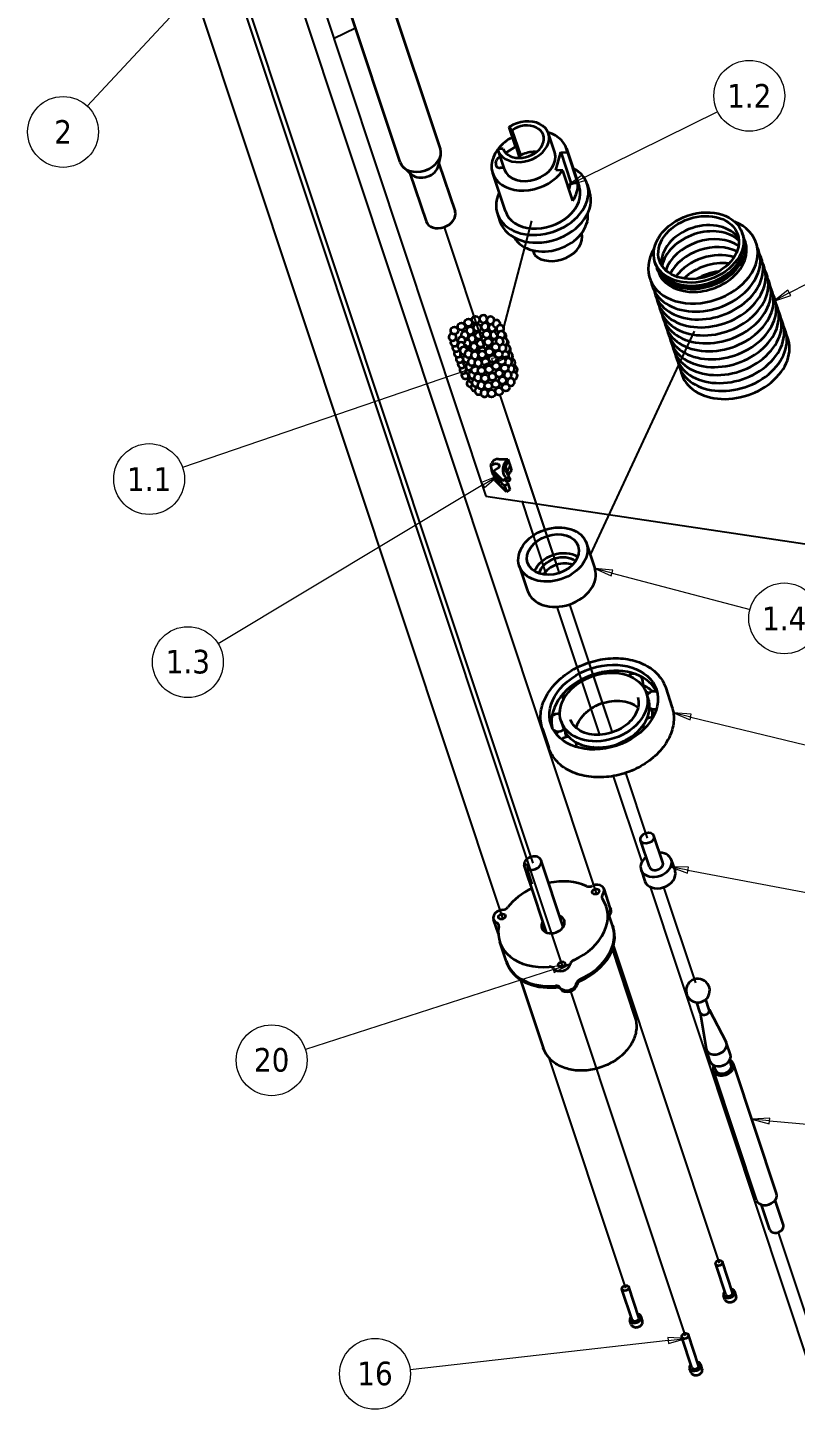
# Model space of a CAD drawing. Header units: millimetres. Extents: x 100 to 4572, y -190 to 4100.
# Drawn here: x 1470 to 2120, y 1259 to 2429 of the extents above; entities that cross this region are included whole.
import ezdxf

# ---------------------------------------------------------------- set-up
doc = ezdxf.new("R2010")
doc.units = ezdxf.units.MM
doc.header["$LTSCALE"] = 10
for name, color, linetype, lineweight in [('Symbol (ISO)', 7, 'Continuous', 18), ('Tweak Trail (ISO)', 7, 'Continuous', 25), ('Visible (ISO)', 7, 'Continuous', 35)]:
    doc.layers.add(name, color=color, linetype=linetype, lineweight=lineweight)
doc.styles.add('Note Text (ISO)', font='tahoma.ttf')

# ---------------------------------------------------------------- blocks, each defined once
blk = doc.blocks.new('Balloon6')
at = {"layer": 'Symbol (ISO)'}
for p, q in [((201.24, 131.69), (179.37, 129.19)), ((202.73, 131.86), (201.21, 131.94)), ((201.21, 131.94), (201.26, 131.44)), ((201.24, 131.69), (202.73, 131.86)), ((201.26, 131.44), (202.73, 131.86))]:
    blk.add_line(p, q, dxfattribs=at)
at = {"layer": 'Symbol (ISO)', "flags": 128}
blk.add_lwpolyline([(201.26, 131.44), (202.73, 131.86), (201.21, 131.94), (201.26, 131.44)], dxfattribs=at)
at = {"layer": 'Symbol (ISO)'}
blk.add_circle((176.4, 128.86), 3, dxfattribs=at)
blk.add_solid([(201.26, 131.44), (202.73, 131.86), (201.21, 131.94), (201.26, 131.44)], dxfattribs=at)
at = {"layer": 'Symbol (ISO)', "insert": (176.4, 128.88), "char_height": 2, "attachment_point": 5, "style": 'Note Text (ISO)'}
blk.add_mtext('16', dxfattribs=at)
blk = doc.blocks.new('Balloon7')
at = {"layer": 'Symbol (ISO)'}
for p, q in [((233.48, 151.12), (234.41, 151.12)), ((209.84, 150.53), (208.32, 150.42)), ((209.82, 150.29), (208.32, 150.42)), ((208.32, 150.42), (209.79, 150.04)), ((209.79, 150.04), (209.84, 150.53)), ((209.82, 150.29), (230.51, 148.4)), ((233.48, 145.12), (234.41, 145.12))]:
    blk.add_line(p, q, dxfattribs=at)
at = {"layer": 'Symbol (ISO)', "flags": 128}
blk.add_lwpolyline([(209.84, 150.53), (208.32, 150.42), (209.79, 150.04), (209.84, 150.53)], dxfattribs=at)
at = {"layer": 'Symbol (ISO)'}
for centre, start, end in [((233.48, 148.12), 90, 270), ((234.41, 148.12), 270, 90)]:
    blk.add_arc(centre, 3, start, end, dxfattribs=at)
blk.add_solid([(209.84, 150.53), (208.32, 150.42), (209.79, 150.04), (209.84, 150.53)], dxfattribs=at)
at = {"layer": 'Symbol (ISO)', "insert": (233.95, 148.15), "char_height": 2, "attachment_point": 5, "style": 'Note Text (ISO)'}
blk.add_mtext('14.3', dxfattribs=at)
blk = doc.blocks.new('Balloon8')
at = {"layer": 'Symbol (ISO)'}
for p, q in [((202.91, 171.52), (201.44, 171.79)), ((202.96, 171.76), (201.44, 171.79)), ((201.44, 171.79), (202.87, 171.27)), ((202.87, 171.27), (202.96, 171.76)), ((202.91, 171.52), (224.22, 167.51)), ((227.16, 169.95), (228.04, 169.95)), ((227.16, 163.95), (228.04, 163.95))]:
    blk.add_line(p, q, dxfattribs=at)
at = {"layer": 'Symbol (ISO)', "flags": 128}
blk.add_lwpolyline([(202.96, 171.76), (201.44, 171.79), (202.87, 171.27), (202.96, 171.76)], dxfattribs=at)
at = {"layer": 'Symbol (ISO)'}
for centre, start, end in [((227.16, 166.95), 90, 270), ((228.04, 166.95), 270, 90)]:
    blk.add_arc(centre, 3, start, end, dxfattribs=at)
blk.add_solid([(202.96, 171.76), (201.44, 171.79), (202.87, 171.27), (202.96, 171.76)], dxfattribs=at)
at = {"layer": 'Symbol (ISO)', "insert": (227.6, 166.95), "char_height": 2, "attachment_point": 5, "style": 'Note Text (ISO)'}
blk.add_mtext('14.1', dxfattribs=at)
blk = doc.blocks.new('Balloon10')
at = {"layer": 'Symbol (ISO)'}
for p, q in [((203.14, 184.49), (201.68, 184.84)), ((203.19, 184.73), (201.68, 184.84)), ((201.68, 184.84), (203.08, 184.25)), ((203.08, 184.25), (203.19, 184.73)), ((203.14, 184.49), (213.78, 181.92))]:
    blk.add_line(p, q, dxfattribs=at)
at = {"layer": 'Symbol (ISO)', "flags": 128}
blk.add_lwpolyline([(203.19, 184.73), (201.68, 184.84), (203.08, 184.25), (203.19, 184.73)], dxfattribs=at)
at = {"layer": 'Symbol (ISO)'}
blk.add_circle((216.68, 181.22), 3, dxfattribs=at)
blk.add_solid([(203.19, 184.73), (201.68, 184.84), (203.08, 184.25), (203.19, 184.73)], dxfattribs=at)
at = {"layer": 'Symbol (ISO)', "insert": (216.68, 181.22), "char_height": 2, "attachment_point": 5, "style": 'Note Text (ISO)'}
blk.add_mtext('21', dxfattribs=at)
blk = doc.blocks.new('Balloon11')
at = {"layer": 'Symbol (ISO)'}
for p, q in [((211.49, 220.4), (225.9, 227.92)), ((211.38, 220.63), (210.17, 219.71)), ((211.49, 220.4), (210.17, 219.71)), ((210.17, 219.71), (211.61, 220.18)), ((211.61, 220.18), (211.38, 220.63))]:
    blk.add_line(p, q, dxfattribs=at)
at = {"layer": 'Symbol (ISO)', "flags": 128}
blk.add_lwpolyline([(211.38, 220.63), (210.17, 219.71), (211.61, 220.18), (211.38, 220.63)], dxfattribs=at)
at = {"layer": 'Symbol (ISO)'}
blk.add_circle((228.55, 229.31), 3, dxfattribs=at)
blk.add_solid([(211.38, 220.63), (210.17, 219.71), (211.61, 220.18), (211.38, 220.63)], dxfattribs=at)
at = {"layer": 'Symbol (ISO)', "insert": (228.55, 229.33), "char_height": 2, "attachment_point": 5, "style": 'Note Text (ISO)'}
blk.add_mtext('15', dxfattribs=at)
blk = doc.blocks.new('Balloon12')
at = {"layer": 'Symbol (ISO)'}
for p, q in [((196.48, 196.68), (195.03, 197.06)), ((196.54, 196.92), (195.03, 197.06)), ((195.03, 197.06), (196.41, 196.44)), ((196.41, 196.44), (196.54, 196.92)), ((196.48, 196.68), (208.17, 193.6))]:
    blk.add_line(p, q, dxfattribs=at)
at = {"layer": 'Symbol (ISO)', "flags": 128}
blk.add_lwpolyline([(196.54, 196.92), (195.03, 197.06), (196.41, 196.44), (196.54, 196.92)], dxfattribs=at)
at = {"layer": 'Symbol (ISO)'}
blk.add_circle((211.06, 192.84), 3, dxfattribs=at)
blk.add_solid([(196.54, 196.92), (195.03, 197.06), (196.41, 196.44), (196.54, 196.92)], dxfattribs=at)
at = {"layer": 'Symbol (ISO)', "insert": (211.06, 192.84), "char_height": 2, "attachment_point": 5, "style": 'Note Text (ISO)'}
blk.add_mtext('1.4', dxfattribs=at)
blk = doc.blocks.new('Balloon13')
at = {"layer": 'Symbol (ISO)'}
for p, q in [((186.83, 204.92), (185.41, 204.36)), ((185.54, 204.14), (186.83, 204.92)), ((185.67, 203.93), (186.83, 204.92)), ((185.54, 204.14), (163.12, 190.68)), ((185.41, 204.36), (185.67, 203.93))]:
    blk.add_line(p, q, dxfattribs=at)
at = {"layer": 'Symbol (ISO)', "flags": 128}
blk.add_lwpolyline([(185.67, 203.93), (186.83, 204.92), (185.41, 204.36), (185.67, 203.93)], dxfattribs=at)
at = {"layer": 'Symbol (ISO)'}
blk.add_circle((160.55, 189.14), 3, dxfattribs=at)
blk.add_solid([(185.67, 203.93), (186.83, 204.92), (185.41, 204.36), (185.67, 203.93)], dxfattribs=at)
at = {"layer": 'Symbol (ISO)', "insert": (160.55, 189.16), "char_height": 2, "attachment_point": 5, "style": 'Note Text (ISO)'}
blk.add_mtext('1.3', dxfattribs=at)
blk = doc.blocks.new('Balloon14')
at = {"layer": 'Symbol (ISO)'}
for p, q in [((191.51, 163.1), (170.5, 156.34)), ((192.93, 163.56), (191.43, 163.33)), ((191.43, 163.33), (191.58, 162.86)), ((191.51, 163.1), (192.93, 163.56)), ((191.58, 162.86), (192.93, 163.56))]:
    blk.add_line(p, q, dxfattribs=at)
at = {"layer": 'Symbol (ISO)', "flags": 128}
blk.add_lwpolyline([(191.58, 162.86), (192.93, 163.56), (191.43, 163.33), (191.58, 162.86)], dxfattribs=at)
at = {"layer": 'Symbol (ISO)'}
blk.add_circle((167.65, 155.42), 3, dxfattribs=at)
blk.add_solid([(191.58, 162.86), (192.93, 163.56), (191.43, 163.33), (191.58, 162.86)], dxfattribs=at)
at = {"layer": 'Symbol (ISO)', "insert": (167.65, 155.44), "char_height": 2, "attachment_point": 5, "style": 'Note Text (ISO)'}
blk.add_mtext('20', dxfattribs=at)
blk = doc.blocks.new('Balloon15')
at = {"layer": 'Symbol (ISO)'}
for p, q in [((186.34, 214.61), (160.1, 205.61)), ((187.76, 215.09), (186.26, 214.84)), ((186.26, 214.84), (186.42, 214.37)), ((186.34, 214.61), (187.76, 215.09)), ((186.42, 214.37), (187.76, 215.09))]:
    blk.add_line(p, q, dxfattribs=at)
at = {"layer": 'Symbol (ISO)', "flags": 128}
blk.add_lwpolyline([(186.42, 214.37), (187.76, 215.09), (186.26, 214.84), (186.42, 214.37)], dxfattribs=at)
at = {"layer": 'Symbol (ISO)'}
blk.add_circle((157.27, 204.64), 3, dxfattribs=at)
blk.add_solid([(186.42, 214.37), (187.76, 215.09), (186.26, 214.84), (186.42, 214.37)], dxfattribs=at)
at = {"layer": 'Symbol (ISO)', "insert": (157.27, 204.64), "char_height": 2, "attachment_point": 5, "style": 'Note Text (ISO)'}
blk.add_mtext('1.1', dxfattribs=at)
blk = doc.blocks.new('Balloon16')
at = {"layer": 'Symbol (ISO)'}
for p, q in [((194.07, 230.16), (205.43, 235.77)), ((193.96, 230.38), (192.72, 229.49)), ((194.07, 230.16), (192.72, 229.49)), ((192.72, 229.49), (194.18, 229.93)), ((194.18, 229.93), (193.96, 230.38))]:
    blk.add_line(p, q, dxfattribs=at)
at = {"layer": 'Symbol (ISO)', "flags": 128}
blk.add_lwpolyline([(193.96, 230.38), (192.72, 229.49), (194.18, 229.93), (193.96, 230.38)], dxfattribs=at)
at = {"layer": 'Symbol (ISO)'}
blk.add_circle((208.1, 237.1), 3, dxfattribs=at)
blk.add_solid([(193.96, 230.38), (192.72, 229.49), (194.18, 229.93), (193.96, 230.38)], dxfattribs=at)
at = {"layer": 'Symbol (ISO)', "insert": (208.1, 237.1), "char_height": 2, "attachment_point": 5, "style": 'Note Text (ISO)'}
blk.add_mtext('1.2', dxfattribs=at)
blk = doc.blocks.new('Balloon42')
at = {"layer": 'Symbol (ISO)'}
for p, q in [((172.37, 258.03), (171.16, 257.11)), ((171.34, 256.94), (172.37, 258.03)), ((171.53, 256.76), (172.37, 258.03)), ((171.34, 256.94), (152.02, 236.22)), ((171.16, 257.11), (171.53, 256.76))]:
    blk.add_line(p, q, dxfattribs=at)
at = {"layer": 'Symbol (ISO)', "flags": 128}
blk.add_lwpolyline([(171.53, 256.76), (172.37, 258.03), (171.16, 257.11), (171.53, 256.76)], dxfattribs=at)
at = {"layer": 'Symbol (ISO)'}
blk.add_circle((149.98, 234.04), 3, dxfattribs=at)
blk.add_solid([(171.53, 256.76), (172.37, 258.03), (171.16, 257.11), (171.53, 256.76)], dxfattribs=at)
at = {"layer": 'Symbol (ISO)', "insert": (149.98, 234.04), "char_height": 2, "attachment_point": 5, "style": 'Note Text (ISO)'}
blk.add_mtext('2', dxfattribs=at)

msp = doc.modelspace()

# ---------------------------------------------------------------- linework, layer by layer
at = {"layer": 'Tweak Trail (ISO)'}
for p, q in [((1630.9, 2659.4), (1951.6, 1695)), ((1551.5, 2638.2), (1872.2, 1673.8)), ((1601.3, 2612.4), (1897.6, 1721.1)), ((1602.1, 2597.6), (1922.8, 1633.2)), ((1612.8, 2577.8), (1897.6, 1721.1)), ((1707.7, 2484), (1858, 2031.9)), ((1729.5, 2419.8), (1747.4, 2428.6)), ((1822.5, 2259.7), (1857.8, 2153.7)), ((1822.5, 2259.7), (1857.8, 2153.7)), ((1822.5, 2259.7), (1857.8, 2153.7)), ((1822.5, 2259.7), (1857.8, 2153.7)), ((1822.5, 2259.7), (1857.8, 2153.7)), ((1822.5, 2259.7), (1857.8, 2153.7)), ((1822.5, 2259.7), (1857.8, 2153.7)), ((1873, 2174.8), (1896.9, 2265)), ((1946.4, 1982.2), (2034.7, 2171.8)), ((1855, 2162), (1857.8, 2153.7)), ((1858.1, 2152.8), (1859.7, 2148)), ((1858.1, 2152.8), (1859.7, 2148)), ((1858.1, 2152.8), (1859.7, 2148)), ((1858.1, 2152.8), (1859.7, 2148)), ((1858.1, 2152.8), (1859.7, 2148)), ((1858.1, 2152.8), (1859.7, 2148)), ((1858.1, 2152.8), (1859.7, 2148)), ((1858.1, 2152.8), (1859.7, 2148)), ((1860.7, 2144.8), (1861.6, 2142.3)), ((1860.7, 2144.8), (1861.6, 2142.3)), ((1860.7, 2144.8), (1861.6, 2142.3)), ((1860.7, 2144.8), (1861.6, 2142.3)), ((1860.7, 2144.8), (1861.6, 2142.3)), ((1860.7, 2144.8), (1861.6, 2142.3)), ((1860.7, 2144.8), (1861.6, 2142.3)), ((1860.7, 2144.8), (1861.6, 2142.3)), ((1865.2, 2145), (1865.3, 2145.4)), ((1866.4, 2149.8), (1866.5, 2150)), ((1863.2, 2137.5), (1863.2, 2137.7)), ((1863.2, 2137.6), (1863.6, 2136.2)), ((1863.2, 2137.6), (1863.6, 2136.2)), ((1863.2, 2137.6), (1863.6, 2136.2)), ((1863.2, 2137.6), (1863.6, 2136.2)), ((1863.2, 2137.6), (1863.6, 2136.2)), ((1863.2, 2137.6), (1863.6, 2136.2)), ((1863.2, 2137.6), (1863.6, 2136.2)), ((1863.2, 2137.6), (1863.2, 2137.5)), ((1863.7, 2139.4), (1863.9, 2140.2)), ((1865.4, 2130.7), (1865.7, 2130)), ((1865.4, 2130.7), (1865.7, 2130)), ((1865.4, 2130.7), (1865.7, 2130)), ((1865.4, 2130.7), (1865.7, 2130)), ((1865.4, 2130.7), (1865.7, 2130)), ((1865.4, 2130.7), (1865.7, 2130)), ((1865.4, 2130.7), (1865.7, 2130)), ((1867.6, 2124), (1867.8, 2123.6)), ((1867.6, 2124), (1867.8, 2123.6)), ((1867.6, 2124), (1867.8, 2123.6)), ((1867.6, 2124), (1867.8, 2123.6)), ((1867.6, 2124), (1867.8, 2123.6)), ((1867.6, 2124), (1867.8, 2123.6)), ((1867.6, 2124), (1867.8, 2123.6)), ((1869.8, 2117.6), (1919.9, 1966.8)), ((1869.8, 2117.6), (1919.9, 1966.8)), ((1869.8, 2117.6), (1919.9, 1966.8)), ((1869.8, 2117.6), (1919.9, 1966.8)), ((1869.8, 2117.6), (1919.9, 1966.8)), ((1869.8, 2117.6), (1918.5, 1971.2)), ((1869.8, 2117.6), (1884.9, 2072)), ((1883.8, 2075.3), (1919.9, 1966.8)), ((1858, 2031.9), (2313.9, 1963.9)), ((1888.3, 2027.9), (1909.1, 1965.3)), ((1918.1, 1938.3), (1954.2, 1829.8)), ((1928.7, 1940.3), (1964.8, 1831.9)), ((1928.7, 1940.3), (1964.8, 1831.9)), ((1928.7, 1940.3), (1964.8, 1831.9)), ((1928.7, 1940.3), (1964.8, 1831.9)), ((1928.7, 1940.3), (1960.7, 1844.3)), ((1965.8, 1794.9), (1990.2, 1721.5)), ((1976.2, 1797.6), (1994.6, 1742.4)), ((1976.2, 1797.6), (1994.6, 1742.4)), ((1976.2, 1797.6), (1994.6, 1742.4)), ((1976.2, 1797.6), (1994.6, 1742.4)), ((1997, 1701), (2133, 1292)), ((2008.4, 1700.7), (2035.4, 1619.7)), ((2008.4, 1700.7), (2035.4, 1619.7)), ((2008.4, 1700.7), (2035.4, 1619.7)), ((1966.1, 1651.4), (2055.4, 1382.5)), ((1929.6, 1612.6), (2026.7, 1320.7)), ((1911.2, 1556.4), (1976.1, 1361.3)), ((2105.6, 1408.4), (2144.8, 1290.6)), ((2105.6, 1408.4), (2144.5, 1291.4))]:
    msp.add_line(p, q, dxfattribs=at)
at = {"layer": 'Visible (ISO)'}
for p, q in [((1819.4, 2326.1), (1735.8, 2577.5)), ((1785.3, 2314.7), (1702.7, 2562.9)), ((1882.9, 2328.4), (1877.6, 2344.5)), ((1877.6, 2344.5), (1879.9, 2342)), ((1879.9, 2342), (1887.1, 2320.7)), ((1916.3, 2323.1), (1910.9, 2339.2)), ((1817.8, 2311.8), (1819.7, 2320.7)), ((1872.6, 2326), (1867.9, 2326.1)), ((1873.6, 2308.9), (1868.2, 2325)), ((1868.8, 2318.7), (1870, 2319.5)), ((1874.8, 2322.6), (1883.3, 2328)), ((1883.3, 2328), (1882.9, 2328.4)), ((1883.3, 2328), (1886.5, 2318.4)), ((1917.3, 2307.9), (1921.3, 2323.2)), ((1921.3, 2323.2), (1927, 2323.1)), ((1921.3, 2323.2), (1929.9, 2297.4)), ((1926.2, 2326.4), (1937, 2294.1)), ((1927, 2323.1), (1935.6, 2297.3)), ((1795.1, 2304.2), (1788.3, 2310.3)), ((1793.6, 2305.6), (1807.2, 2264.7)), ((1818.2, 2313.8), (1831.9, 2272.9)), ((1863.6, 2305.6), (1874.3, 2273.3)), ((1866.4, 2313.9), (1867, 2316.4)), ((1873.2, 2309.9), (1870.1, 2310)), ((1923, 2307.8), (1917.3, 2307.9)), ((1931.5, 2282), (1923, 2307.8)), ((1928.4, 2291.6), (1929.9, 2297.4)), ((1929.9, 2297.4), (1935.6, 2297.3)), ((1943.6, 2296.3), (1945.8, 2289.8)), ((1867.7, 2271.1), (1869.8, 2264.6)), ((2076, 2252.2), (2075.1, 2254.8)), ((2077.7, 2247.1), (2076.8, 2249.6)), ((1897.8, 2240), (1899.1, 2236.3)), ((2002, 2227.6), (2001.1, 2230.2)), ((2003.7, 2222.4), (2002.8, 2225)), ((1862.2, 2057.5), (1862.8, 2059.7)), ((1868.6, 2063.4), (1876.5, 2063.3)), ((1876.5, 2063.3), (1877, 2061.7)), ((1877.2, 2061.6), (1878.5, 2057.5)), ((1862.2, 2057.5), (1864.5, 2058.9)), ((1862.4, 2057.1), (1862.2, 2057.5)), ((1863.4, 2052.2), (1865.4, 2046.1)), ((1867.8, 2055.3), (1864.4, 2053.2)), ((1872.2, 2045.2), (1864.4, 2053.2)), ((1864.4, 2053.2), (1864.5, 2052.8)), ((1878.4, 2057.4), (1879.7, 2053.7)), ((1875.4, 2035.5), (1865.9, 2045.3)), ((1875.3, 2047.2), (1872.2, 2045.2)), ((1872.2, 2045.2), (1872.3, 2044.8)), ((1872.3, 2044.8), (1875.4, 2046.9)), ((1876.8, 2042.8), (1873.6, 2040.7)), ((1873.6, 2040.7), (1875.4, 2035.5)), ((1875.4, 2046.9), (1875.3, 2047.2)), ((1878.5, 2037.5), (1875.4, 2035.5)), ((1878.5, 2037.5), (1876.8, 2042.8)), ((1943.2, 1991.9), (1950.3, 1970.6)), ((1886.2, 1973), (1893.3, 1951.7)), ((1993.7, 1865.3), (1995.4, 1860.1)), ((2010.2, 1869.7), (2015.5, 1853.5)), ((1998.2, 1851.9), (1999.7, 1847.2)), ((1921.6, 1841.3), (1923.3, 1836.1)), ((1905.8, 1835), (1911.2, 1818.8)), ((1925.9, 1828.4), (1926.1, 1827.9)), ((2007.8, 1721.7), (2000.2, 1744.3)), ((1996.4, 1717.9), (1988.9, 1740.5)), ((1890.4, 1719.3), (1892.6, 1720.5)), ((1892.6, 1720.5), (1893.8, 1716.9)), ((1892.6, 1720.5), (1894.8, 1717.5)), ((1923.5, 1667.2), (1904.7, 1723.4)), ((2014.9, 1724), (2018.1, 1714.3)), ((1894.7, 1706.4), (1890.4, 1719.3)), ((1894.8, 1717.5), (1892.6, 1716.3)), ((1892.6, 1716.3), (1896.9, 1703.4)), ((1989.3, 1715.5), (1992.5, 1705.8)), ((1894.7, 1706.4), (1895.7, 1706.9)), ((1909.2, 1662.4), (1894.8, 1705.8)), ((1963.3, 1683.3), (1958, 1699.4)), ((1868.5, 1661.2), (1864.4, 1673.5)), ((1965.3, 1668.2), (1959.9, 1684.4)), ((1963.3, 1683.3), (1963.8, 1682)), ((1965.3, 1668.2), (1965.7, 1667)), ((1875.1, 1638.3), (1869.7, 1654.4)), ((1875.1, 1638.3), (1875.5, 1637)), ((1965.1, 1648.2), (1984.2, 1590.6)), ((1887.2, 1622.4), (1906.4, 1564.8)), ((2039.5, 1594.4), (2036.6, 1603.2)), ((2047.1, 1596.9), (2044.2, 1605.8)), ((2039.5, 1594.6), (2044.5, 1563.8)), ((2047.1, 1597.1), (2061.5, 1569.4)), ((2065.1, 1558.8), (2061.8, 1568.7)), ((2048, 1553.1), (2044.7, 1563.1)), ((2087.1, 1435.6), (2050.6, 1545.4)), ((2052.5, 1546), (2051.2, 1549.8)), ((2065.8, 1550.4), (2064.5, 1554.2)), ((2104.2, 1441.3), (2067.6, 1551.1)), ((2098.5, 1410.7), (2091.5, 1431.9)), ((2109.9, 1414.5), (2102.9, 1435.6)), ((2061.2, 1355.8), (2052.6, 1381.6)), ((2066.9, 1357.6), (2058.3, 1383.5)), ((1981.8, 1334.5), (1973.2, 1360.4)), ((1987.5, 1336.4), (1978.9, 1362.3)), ((2069.9, 1354.8), (2068.8, 1358.3)), ((2060.4, 1351.6), (2059.3, 1355.1)), ((1990.6, 1333.6), (1989.4, 1337.1)), ((1981.1, 1330.4), (1979.9, 1333.9)), ((2032.4, 1294), (2023.8, 1319.8)), ((2038.1, 1295.8), (2029.5, 1321.7)), ((2031.7, 1289.8), (2030.5, 1293.3)), ((2041.2, 1293), (2040, 1296.5))]:
    msp.add_line(p, q, dxfattribs=at)
for centre in [(1837.2, 2175.6), (1843.1, 2178.9), (1849.2, 2181.3), (1850.6, 2174.6), (1831.3, 2172.2), (1852, 2168), (1858.5, 2169), (1859.9, 2162.5), (1853.5, 2161.3), (1854.8, 2151.8), (1860.9, 2154.2), (1866.1, 2158.2), (1868.7, 2152.2), (1854.2, 2138.3), (1857.6, 2145.6), (1860.5, 2139.3), (1863.7, 2148.2), (1866.5, 2142.1), (1871.3, 2146.3), (1873.9, 2140.4), (1857.1, 2131.8), (1863.3, 2133.1), (1866.2, 2126.9), (1869.2, 2136), (1872, 2130), (1859.9, 2125.4), (1862.8, 2119), (1869, 2120.7), (1874.7, 2124)]:
    msp.add_circle(centre, 3.18, dxfattribs=at)
for centre, radius, start, end in [((1855.7, 2182), 3.18, 357.9676, 341.042), ((1857.1, 2175.5), 3.18, 356.1296, 346.7977), ((1861.9, 2180.8), 3.18, 354.8286, 305.4368), ((1863.4, 2174.6), 3.18, 83.9427, 309.1316), ((1866.9, 2177.9), 3.18, 339.7159, 273.6443), ((1870.1, 2173.7), 3.18, 314.9486, 245.9607), ((1829.7, 2166.7), 3.18, 99.4951, 47.1835), ((1831.2, 2162.1), 3.18, 148.3614, 68.4226), ((1837.4, 2163.7), 3.18, 309.3407, 222.0376), ((1840.1, 2168.3), 3.18, 274.2599, 205.343), ((1844.6, 2172.1), 3.18, 239.7582, 199.7416), ((1846.2, 2165.2), 3.18, 243.6745, 199.8761), ((1864.9, 2168.3), 3.18, 80.201, 312.8568), ((1866.3, 2162), 3.18, 76.1839, 213.7702), ((1868.6, 2171.9), 3.18, 118.1465, 257.2235), ((1869.6, 2163.1), 3.18, 251.081, 218.0852), ((1863.4, 2174.6), 3.18, 355.8638, 3.7956), ((1870.2, 2165.8), 3.18, 136.7076, 193.3148), ((1871, 2168.5), 3.18, 284.3254, 226.7358), ((1873.2, 2162.7), 3.18, 287.9078, 99.6701), ((1872, 2167.7), 3.18, 318.1059, 61.7072), ((1832.8, 2157.5), 3.18, 148.3614, 338.1238), ((1834.3, 2152.8), 3.18, 148.3614, 315.6418), ((1837.1, 2159.1), 3.18, 342.0277, 250.7286), ((1832.8, 2157.5), 3.18, 64.671, 68.4226), ((1834.3, 2152.8), 3.18, 59.8641, 68.4226), ((1839.1, 2155.2), 3.18, 4.8525, 285.4624), ((1839.3, 2152.2), 3.18, 157.4369, 254.4786), ((1843.1, 2152.4), 3.18, 15.5373, 320.1549), ((1839.4, 2156.7), 3.18, 336.2166, 76.077), ((1841.8, 2161.3), 3.18, 278.1535, 113.0932), ((1843.6, 2154.4), 3.18, 349.1887, 109.2181), ((1847.8, 2158.4), 3.18, 247.5548, 200.1408), ((1848.6, 2151.2), 3.18, 15.1356, 356.4435), ((1849.4, 2151.5), 3.18, 34.2119, 120.3464), ((1854.9, 2154.6), 3.18, 16.2919, 202.5771), ((1854.9, 2154.6), 3.18, 331.6573, 337.7344), ((1861.4, 2156), 3.18, 59.3381, 182.997), ((1861.4, 2156), 3.18, 329.2697, 349.1958), ((1867.8, 2155.7), 3.18, 186.6811, 229.5457), ((1871.8, 2159.7), 3.18, 172.7529, 173.954), ((1872, 2157.3), 3.18, 190.1334, 218.4734), ((1872, 2157.3), 3.18, 115.2389, 152.6108), ((1872, 2157.3), 3.18, 254.9847, 109.5472), ((1873.8, 2161.8), 3.18, 208.4675, 208.6202), ((1873.2, 2162.7), 3.18, 228.1544, 228.3789), ((1874.4, 2151.4), 3.18, 116.997, 146.8345), ((1875.7, 2155.9), 3.18, 210.844, 210.9825), ((1874.4, 2151.4), 3.18, 258.8159, 107.3574), ((1875.3, 2156.8), 3.18, 291.4627, 99.0876), ((1873.8, 2161.8), 3.18, 321.1825, 47.2741), ((1877.4, 2150.9), 3.18, 294.9867, 98.5581), ((1875.7, 2155.9), 3.18, 324.1712, 30.6251), ((1835.8, 2148.2), 3.18, 148.3614, 335.1279), ((1837.4, 2143.6), 3.18, 148.3614, 337.1352), ((1841.6, 2148.3), 3.18, 116.7241, 289.4015), ((1841.6, 2145.3), 3.18, 152.3254, 258.2905), ((1837.4, 2143.6), 3.18, 65.5627, 68.4226), ((1838.9, 2139), 3.18, 60.3554, 68.4226), ((1843.5, 2142.8), 3.18, 187.7454, 217.8284), ((1844.1, 2141.5), 3.18, 112.8085, 293.3289), ((1845.8, 2145.7), 3.18, 76.9587, 324.0012), ((1841.6, 2148.3), 3.18, 6.6179, 22.4524), ((1848.5, 2139), 3.18, 16.5192, 327.8553), ((1844.1, 2141.5), 3.18, 8.229, 23.5515), ((1845.8, 2145.7), 3.18, 16.0883, 49.1136), ((1847.2, 2140.4), 3.18, 65.2424, 74.4505), ((1851.4, 2144.7), 3.18, 13.1859, 2.0527), ((1845.4, 2147.4), 3.18, 356.8988, 11.1974), ((1847.2, 2140.4), 3.18, 25.2474, 25.9954), ((1849.4, 2151.5), 3.18, 284.6354, 332.1117), ((1856.4, 2147.8), 3.18, 159.0844, 190.1012), ((1856.4, 2147.8), 3.18, 4.7322, 64.5859), ((1862.8, 2149.5), 3.18, 147.9154, 229.928), ((1862.8, 2149.5), 3.18, 20.1082, 74.6928), ((1869.3, 2149.4), 3.18, 163.3166, 165.9107), ((1869.3, 2149.4), 3.18, 218.9534, 250.0899), ((1874.4, 2151.4), 3.18, 196.8324, 219.0286), ((1876.8, 2145.5), 3.18, 202.3506, 219.7354), ((1876.8, 2145.5), 3.18, 118.0806, 142.1254), ((1877.5, 2149.9), 3.18, 211.0433, 214.6145), ((1876.8, 2145.5), 3.18, 262.5942, 105.8264), ((1879.1, 2139.7), 3.18, 118.8635, 137.9724), ((1879.1, 2139.7), 3.18, 266.3317, 104.5813), ((1879.5, 2145.1), 3.18, 298.4756, 98.0792), ((1877.5, 2149.9), 3.18, 327.0647, 14.2922), ((1881.5, 2139.2), 3.18, 301.9243, 97.6492), ((1838.9, 2139), 3.18, 148.3614, 315.4099), ((1840.5, 2134.4), 3.18, 148.3614, 342.4852), ((1843.9, 2138.3), 3.18, 147.2991, 262.1518), ((1844.9, 2127.6), 3.18, 119.6579, 274.0576), ((1845.6, 2135.8), 3.18, 184.5705, 233.6145), ((1846.3, 2131.4), 3.18, 142.4077, 266.0503), ((1846.6, 2134.7), 3.18, 108.9384, 297.2426), ((1849.2, 2127.9), 3.18, 105.073, 301.1415), ((1851.2, 2132.4), 3.18, 16.8282, 331.7266), ((1846.6, 2134.7), 3.18, 9.6904, 25.0353), ((1876.5, 2134.5), 3.18, 226.8334, 222.431), ((1879, 2128.6), 3.18, 233.895, 219.2624), ((1879.1, 2139.7), 3.18, 207.1824, 220.5848), ((1881.4, 2133.8), 3.18, 211.535, 221.5719), ((1881.4, 2133.8), 3.18, 119.4567, 134.148), ((1881.5, 2139.2), 3.18, 235.1702, 236.2669), ((1881.4, 2133.8), 3.18, 270.0367, 103.5118), ((1848.3, 2124.3), 3.18, 129.2791, 276.7377), ((1851.8, 2121.1), 3.18, 101.1625, 305.0256), ((1854, 2125.8), 3.18, 17.0102, 335.6281), ((1849.2, 2127.9), 3.18, 11.0069, 26.8991), ((1856.7, 2119.2), 3.18, 17.0543, 339.5781), ((1851.8, 2121.1), 3.18, 12.1834, 29.152), ((1956.1, 1875.3), 7.5, 114.0608, 138.924), ((1956.1, 1875.3), 7.5, 64.1419, 91.7565), ((1983.6, 1874.1), 7.5, 91.355, 130.8177), ((1983.6, 1874.1), 7.5, 337.3954, 43.8841), ((1930.6, 1861.9), 7.5, 151.0678, 198.6053), ((1930.6, 1861.9), 7.5, 86.1672, 118.002), ((2000.5, 1859), 7.5, 73.4109, 144.8123), ((2000.5, 1859), 7.5, 237.6609, 284.4573), ((1919.2, 1840.2), 7.5, 79.9572, 137.0664), ((1998.7, 1837), 7.5, 170.6881, 199.4308), ((1998.7, 1837), 7.5, 85.4993, 129.0707), ((1919.2, 1840.2), 7.5, 235.7797, 309.1665), ((1927.3, 1820.5), 7.5, 80.8987, 133.9979), ((1979.1, 1818.4), 7.5, 82.3451, 107.3596), ((1927.3, 1820.5), 7.5, 351.9819, 24.5481), ((1950.9, 1811.9), 7.5, 100.7736, 131.0716), ((1950.9, 1811.9), 7.5, 52.092, 75.7811), ((1979.1, 1818.4), 7.5, 127.7552, 149.8597), ((2037.5, 1613.2), 10, 302.0334, 274.7506)]:
    msp.add_arc(centre, radius, start, end, dxfattribs=at)
for centre, major_axis, ratio, start_param, end_param in [((1889.5, 2332.1), (-21.4, -7.1), 0.73262, 6.215545, 11.334073), ((1889.5, 2332.1), (17.1, 5.7), 0.73262, 3.175833, 8.19248), ((1894.9, 2316), (-31.3, -10.4), 0.73262, 4.940781, 5.444033), ((1894.9, 2316), (31.3, 10.4), 0.73262, 6.144156, 7.104536), ((1802.3, 2320.4), (17.1, 5.7), 0.73262, 3.141593, 6.283185), ((1894.9, 2316), (-31.3, -10.4), 0.73262, 5.461835, 8.670007), ((1871, 2316.4), (3.96, 1.32), 0.73262, 1.909295, 2.694693), ((1894.9, 2316), (21.4, 7.1), 0.73262, 3.141593, 6.283185), ((1887.7, 2318.6), (-1.72, 2.67), 0.22602, 5.43197, 7.795842), ((1805.3, 2311.6), (-12.3, -4.1), 0.73262, 0.402552, 2.739041), ((1905.7, 2283.7), (-38, -12.6), 0.73262, 5.682591, 10.025372), ((1871.1, 2313.8), (-4.74, -1.58), 0.73262, 5.836285, 7.407082), ((1905.7, 2283.7), (-31.3, -10.4), 0.73262, 0, 3.141593), ((1903.5, 2290.1), (31.3, 10.4), 0.73262, 5.528415, 6.144156), ((1907.8, 2277.2), (38, 12.6), 0.73262, 3.141593, 6.283185), ((1819.5, 2268.8), (12.3, 4.1), 0.73262, 3.141593, 6.283185), ((1912.1, 2264.3), (31.3, 10.4), 0.73262, 3.277165, 6.147613), ((2041.8, 2231.4), (-45.1, -15), 0.73262, 5.570494, 10.13747), ((2040.7, 2234.7), (33.2, 11), 0.73262, 0.159946, 2.981646), ((2042.9, 2228), (35.1, 11.7), 0.73262, 0.384371, 2.757221), ((1917.5, 2248.2), (21.4, 7.1), 0.73262, 3.480091, 6.24175), ((2039, 2239.9), (-37, -12.3), 0.73262, 0, 3.141593), ((2039.8, 2237.3), (-37, -12.3), 0.73262, 6.235524, 9.472439), ((2040.7, 2234.7), (-37, -12.3), 0.73262, 0, 3.141593), ((2045.2, 2221.3), (-35.1, -11.7), 0.73262, 3.638001, 5.786777), ((2044, 2224.6), (-45.1, -15), 0.73262, 6.181087, 9.526876), ((2046.3, 2217.9), (-45.1, -15), 0.73262, 6.181087, 9.526876), ((2047.4, 2214.5), (-35.1, -11.7), 0.73262, 3.774941, 5.649837), ((2049.6, 2207.8), (-35.1, -11.7), 0.73262, 3.935912, 5.488866), ((2048.5, 2211.2), (-45.1, -15), 0.73262, 6.181087, 9.526876), ((2039.8, 2237.3), (35.1, 11.7), 0.73262, 3.668096, 5.756682), ((2051.9, 2201.1), (-35.1, -11.7), 0.73262, 4.135167, 5.289611), ((2050.8, 2204.4), (-45.1, -15), 0.73262, 6.181087, 9.526876), ((2053, 2197.7), (-45.1, -15), 0.73262, 6.181087, 9.526876), ((2054.1, 2194.3), (-35.1, -11.7), 0.73262, 4.444567, 4.980211), ((2055.2, 2191), (-45.1, -15), 0.73262, 6.181087, 9.526876), ((2057.5, 2184.2), (-45.1, -15), 0.73262, 6.181087, 9.526876), ((2059.7, 2177.5), (-45.1, -15), 0.73262, 6.181087, 9.526876), ((2062, 2170.8), (-45.1, -15), 0.73262, 6.181087, 9.526876), ((2064.2, 2164), (-45.1, -15), 0.73262, 6.181087, 9.526876), ((2066.4, 2157.3), (-45.1, -15), 0.73262, 6.181087, 9.526876), ((2068.7, 2150.5), (-45.1, -15), 0.73262, 6.181087, 9.526876), ((1867.6, 2059.6), (4.74, 1.58), 0.73262, 1.123896, 2.694693), ((1869.4, 2047.5), (-3.96, -1.32), 0.73262, 0, 0.338498), ((1920.1, 1966.3), (-21.4, -7.1), 0.73262, 3.683927, 5.740851), ((1920.1, 1966.3), (-17.1, -5.7), 0.73262, 3.582993, 5.841785), ((1921.8, 1961.2), (28.5, 9.5), 0.73262, 3.141593, 6.283185), ((1921.8, 1961.2), (-17.1, -5.7), 0.73262, 3.898258, 5.52652), ((1959.4, 1848.1), (44.6, 14.8), 0.73262, 0.745871, 1.442777), ((1959.4, 1848.1), (44.6, 14.8), 0.73262, 1.444002, 2.140909), ((1959.4, 1848.1), (44.6, 14.8), 0.73262, 0.07915, 0.744645), ((1959.4, 1848.1), (-44.6, -14.8), 0.73262, 5.283727, 5.980633), ((1962, 1840.4), (44.6, 14.8), 0.73262, 0.386259, 0.651674), ((1963.7, 1835.2), (-44.6, -14.8), 0.73262, 3.694482, 3.772142), ((1962, 1840.4), (44.6, 14.8), 0.73262, 2.452728, 2.50919), ((1959.4, 1848.1), (36.1, 12), 0.73262, 5.632861, 6.283185), ((1962, 1840.4), (36.1, 12), 0.73262, 5.999993, 6.26593), ((1959.4, 1848.1), (-44.6, -14.8), 0.73262, 5.981859, 6.204035), ((1959.4, 1848.1), (-36.1, -12), 0.73262, 1.793137, 2.489906), ((1963.7, 1835.2), (36.1, 12), 0.73262, 6.238503, 6.283185), ((1962, 1840.4), (-44.6, -14.8), 0.73262, 6.051499, 6.084205), ((1963.7, 1835.2), (-44.6, -14.8), 0.73262, 5.923726, 6.002788), ((1959.4, 1848.1), (-36.1, -12), 0.73262, 0, 0.395511), ((1962, 1840.4), (-36.1, -12), 0.73262, 6.135962, 6.302257), ((1959.4, 1848.1), (-36.1, -12), 0.73262, 0.396874, 1.093642), ((1959.4, 1848.1), (-36.1, -12), 0.73262, 1.095005, 1.791774), ((1897.6, 1721.1), (7.12, 2.37), 0.73262, 3.711105, 9.314616), ((2002.1, 1719.8), (12.8, 4.3), 0.73262, 2.03135, 7.393428), ((2002.1, 1719.8), (-5.69, -1.89), 0.73262, 0, 3.141593), ((2005.3, 1710.1), (12.8, 4.3), 0.73262, 3.141593, 6.283185), ((1914.8, 1669.4), (-45.1, -15), 0.73262, 4.870947, 5.448068), ((1901.9, 1708.2), (-7.12, -2.37), 0.73262, 6.173024, 6.852698), ((1914.8, 1669.4), (-45.1, -15), 0.73262, 3.813517, 4.553831), ((1946.2, 1705.1), (-4.74, -1.58), 0.73262, 0.671924, 1.719121), ((1950.9, 1697.1), (7.12, 2.37), 0.73262, 5.448068, 8.002307), ((1914.8, 1669.4), (45.1, 15), 0.73262, 4.860714, 6.495265), ((1961, 1693.3), (-4.74, -1.58), 0.73262, 5.448068, 6.495265), ((1871.5, 1675.9), (-7.12, -2.37), 0.73262, 4.40087, 6.955109), ((1872.4, 1685.3), (-4.74, -1.58), 0.73262, 1.259278, 2.306475), ((1914.8, 1669.4), (9.49, 3.16), 0.73262, 2.418858, 7.00592), ((1966.3, 1677.1), (4.74, 1.58), 0.73262, 2.306475, 2.441448), ((1966.3, 1677.1), (4.74, 1.58), 0.73262, 2.306475, 2.441448), ((1956.2, 1680.9), (7.12, 2.37), 0.73262, 5.448068, 6.283185), ((1956.2, 1680.9), (7.12, 2.37), 0.73262, 5.448068, 6.283185), ((1966.8, 1675.8), (-4.74, -1.58), 0.73262, 5.448068, 5.583041), ((1956.7, 1679.6), (7.12, 2.37), 0.73262, 5.448068, 6.283185), ((1864, 1667.4), (4.74, 1.58), 0.73262, 5.907912, 6.955109), ((1914.8, 1669.4), (-45.1, -15), 0.73262, 5.907912, 7.542463), ((1920.2, 1653.3), (45.1, 15), 0.73262, 4.860714, 6.283185), ((1920.2, 1653.3), (45.1, 15), 0.73262, 4.860714, 6.283185), ((1920.6, 1652), (45.1, 15), 0.73262, 4.860714, 6.283185), ((1920.2, 1653.3), (-45.1, -15), 0.73262, 0, 1.259278), ((1920.2, 1653.3), (-45.1, -15), 0.73262, 0, 1.259278), ((1934.2, 1635.8), (-4.74, -1.58), 0.73262, 4.860714, 5.907912), ((1920.6, 1652), (-45.1, -15), 0.73262, 0, 1.259278), ((1911.1, 1629.6), (4.74, 1.58), 0.73262, 0.21208, 1.259278), ((1922.1, 1635.3), (-7.12, -2.37), 0.73262, 0.21208, 2.766319), ((1916.5, 1613.4), (4.74, 1.58), 0.73262, 0.21208, 1.259278), ((1916.5, 1613.4), (4.74, 1.58), 0.73262, 0.21208, 1.259278), ((1916.9, 1612.1), (4.74, 1.58), 0.73262, 0.21208, 1.259278), ((1927.5, 1619.1), (-7.12, -2.37), 0.73262, 0.21208, 2.766319), ((1927.5, 1619.1), (-7.12, -2.37), 0.73262, 0.21208, 2.766319), ((1927.9, 1617.8), (7.12, 2.37), 0.73262, 3.353673, 5.907912), ((1939.5, 1619.6), (-4.74, -1.58), 0.73262, 4.860714, 5.907912), ((1939.5, 1619.6), (-4.74, -1.58), 0.73262, 4.860714, 5.907912), ((1940, 1618.3), (-4.74, -1.58), 0.73262, 4.860714, 5.907912), ((2038.9, 1608.9), (7.12, 2.37), 0.73262, 4.392502, 5.032276), ((2043.3, 1595.7), (-3.8, -1.26), 0.73262, 0, 3.141593), ((2053.2, 1565.9), (-8.54, -2.84), 0.73262, 6.166239, 9.541724), ((2056.5, 1556), (-8.54, -2.84), 0.73262, 0, 3.141593), ((2059.1, 1548.2), (-8.54, -2.84), 0.73262, 5.615252, 10.092711), ((2059.1, 1548.2), (-6.64, -2.21), 0.73262, 0, 3.141593), ((2095.6, 1438.4), (-8.54, -2.84), 0.73262, 0, 3.141593), ((2104.2, 1412.6), (-5.69, -1.89), 0.73262, 0, 3.141593), ((2064, 1356.7), (-4.74, -1.58), 0.73262, 5.35589, 10.352073), ((2064, 1356.7), (-2.85, -0.95), 0.73262, 0, 3.141593), ((1984.7, 1335.5), (-4.74, -1.58), 0.73262, 5.35589, 10.352073), ((1984.7, 1335.5), (-2.85, -0.95), 0.73262, 0, 3.141593), ((2035.3, 1294.9), (-4.74, -1.58), 0.73262, 5.35589, 10.352073), ((2035.3, 1294.9), (-2.85, -0.95), 0.73262, 0, 3.141593)]:
    msp.add_ellipse(centre, major_axis=major_axis, ratio=ratio, start_param=start_param, end_param=end_param, dxfattribs=at)
for centre, major_axis in [((2038.1, 2242.5), (37, 12.3)), ((2038.1, 2242.5), (33.2, 11)), ((1914.7, 1982.5), (-28.5, -9.5)), ((1914.7, 1982.5), (-21.4, -7.1)), ((1957.7, 1853.3), (-44.6, -14.8)), ((1957.7, 1853.3), (-36.1, -12)), ((1994.6, 1742.4), (5.69, 1.89)), ((1950.9, 1697.1), (2.85, 0.95)), ((1871.5, 1675.9), (2.85, 0.95)), ((1922.1, 1635.3), (2.85, 0.95)), ((2055.4, 1382.5), (-2.85, -0.95)), ((1976.1, 1361.3), (-2.85, -0.95)), ((2026.7, 1320.7), (2.85, 0.95))]:
    msp.add_ellipse(centre, major_axis=major_axis, ratio=0.73262, dxfattribs=at)
for points, knots in [([(1887.1, 2320.7), (1890.3, 2322.5), (1894.3, 2323.6), (1898.2, 2323.7), (1899.2, 2323.8), (1900.1, 2323.7), (1901.1, 2323.6)], [0, 0, 0, 0, 0.6507341, 0.6507341, 0.6507341, 0.8181307, 0.8181307, 0.8181307, 0.8181307]), ([(1864.5, 2058.9), (1864.8, 2059.1), (1865.2, 2059.3), (1866, 2059.5), (1866.4, 2059.5), (1867.2, 2059.5), (1867.6, 2059.4), (1868.3, 2059.2), (1868.5, 2059), (1869, 2058.5), (1869.1, 2058.3), (1869.3, 2057.7), (1869.3, 2057.4), (1869.1, 2056.7), (1868.9, 2056.4), (1868.6, 2056), (1868.5, 2055.8), (1868.1, 2055.6), (1868, 2055.4), (1867.8, 2055.3)], [0, 0, 0, 0, 0.124083, 0.124083, 0.248413, 0.248413, 0.37282, 0.37282, 0.497083, 0.497083, 0.621064, 0.621064, 0.744795, 0.744795, 0.868451, 0.868451, 0.934377, 0.934377, 1.000215, 1.000215, 1.000215, 1.000215]), ([(1875.3, 2047.2), (1874.1, 2048.5), (1873.2, 2050), (1872.3, 2053.3), (1872.4, 2055.1), (1873.1, 2058.1), (1873.6, 2059.3), (1874.9, 2061.4), (1875.6, 2062.4), (1876.5, 2063.3)], [0, 0, 0, 0, 0.70316, 0.70316, 1.40632, 1.40632, 1.874348, 1.874348, 2.285468, 2.285468, 2.285468, 2.285468]), ([(1873.1, 2050.7), (1872.8, 2051.8), (1872.7, 2053), (1872.8, 2054.2), (1873.2, 2056.8), (1874.6, 2059.4), (1877, 2061.7)], [-2.1468173, -2.1468173, -2.1468173, -2.1468173, -1.8610938, -1.8610938, -1.8610938, -1.2467356, -1.2467356, -1.2467356, -1.2467356]), ([(1876.8, 2049.4), (1876.8, 2049.4), (1876.8, 2049.5), (1876.8, 2049.6), (1876.7, 2049.7), (1876.6, 2050), (1876.5, 2050.1), (1876.2, 2050.6), (1876, 2050.9), (1875.5, 2052.1), (1875.1, 2053), (1874.6, 2055.3), (1874.6, 2056.6), (1875.5, 2059.2), (1876.2, 2060.5), (1877.2, 2061.6)], [-2.064244, -2.064244, -2.064244, -2.064244, -2.028723, -2.028723, -1.939828, -1.939828, -1.811706, -1.811706, -1.562267, -1.562267, -1.075033, -1.075033, -0.530769, -0.530769, 0, 0, 0, 0]), ([(1862.7, 2055.5), (1862.7, 2055.7), (1862.6, 2055.9), (1862.5, 2056.5), (1862.5, 2056.8), (1862.4, 2057.1)], [0.1154228, 0.1154228, 0.1154228, 0.1154228, 0.1834079, 0.1834079, 0.323467, 0.323467, 0.323467, 0.323467]), ([(1864.2, 2050.4), (1863.9, 2050.9), (1863.7, 2051.3), (1863.3, 2052.4), (1863.1, 2053.1), (1862.9, 2054.3), (1862.8, 2054.9), (1862.7, 2055.5)], [0, 0, 0, 0, 0.1515633, 0.1515633, 0.352846, 0.352846, 0.5479542, 0.5479542, 0.5479542, 0.5479542]), ([(1867.6, 2046.4), (1867.5, 2046.4), (1867.4, 2046.5), (1866.8, 2047.1), (1866.2, 2047.8), (1865.1, 2049.1), (1864.7, 2049.8), (1864.2, 2050.4)], [0, 0, 0, 0, 0.0260678, 0.0260678, 0.1303567, 0.1303567, 0.212986, 0.212986, 0.212986, 0.212986]), ([(1864.5, 2052.8), (1864.6, 2052.7), (1864.6, 2052.5), (1864.8, 2052.2), (1864.9, 2052), (1865.1, 2051.6), (1865.2, 2051.5), (1865.4, 2051.2), (1865.5, 2051.1), (1865.6, 2051), (1865.7, 2051), (1865.7, 2050.9), (1865.7, 2050.9), (1865.8, 2050.8), (1865.8, 2050.8), (1865.8, 2050.8)], [0, 0, 0, 0, 0.0626364, 0.0626364, 0.1253419, 0.1253419, 0.1881029, 0.1881029, 0.2290739, 0.2290739, 0.2495913, 0.2495913, 0.2598608, 0.2598608, 0.2752402, 0.2752402, 0.2752402, 0.2752402]), ([(1865.8, 2050.8), (1866.9, 2049.8), (1868, 2048.8), (1870.1, 2046.8), (1871.2, 2045.8), (1872.3, 2044.8)], [0, 0, 0, 0, 0.64099, 0.64099, 1.284076, 1.284076, 1.284076, 1.284076]), ([(1878.5, 2057.5), (1877.5, 2056.3), (1876.7, 2055.1), (1876, 2052.9), (1875.9, 2052), (1875.9, 2051.2)], [-4.402987, -4.402987, -4.402987, -4.402987, -3.763952, -3.763952, -3.267682, -3.267682, -3.267682, -3.267682]), ([(1873.6, 2040.7), (1872.6, 2041.7), (1871.6, 2042.6), (1869.6, 2044.5), (1868.6, 2045.4), (1867.6, 2046.4)], [0, 0, 0, 0, 0.601256, 0.601256, 1.204702, 1.204702, 1.204702, 1.204702]), ([(1876.5, 2043.1), (1875.9, 2043.6), (1875.5, 2044.2), (1874.9, 2045.3), (1874.7, 2045.8), (1874.5, 2046.3)], [-0.5520914, -0.5520914, -0.5520914, -0.5520914, -0.2799844, -0.2799844, -0.0671051, -0.0671051, -0.0671051, -0.0671051]), ([(1874.7, 2046.4), (1875.2, 2045.8), (1875.7, 2045.4), (1876.6, 2045), (1877, 2044.9), (1877.5, 2045), (1877.7, 2045.1), (1878.1, 2045.4), (1878.3, 2045.6), (1878.5, 2046.1), (1878.5, 2046.4), (1878.5, 2046.8), (1878.4, 2047), (1878.2, 2047.2), (1878, 2047.3), (1877.9, 2047.4), (1877.9, 2047.4), (1877.9, 2047.4)], [0.071075, 0.071075, 0.071075, 0.071075, 0.399469, 0.399469, 0.60618, 0.60618, 0.762508, 0.762508, 0.928293, 0.928293, 1.119661, 1.119661, 1.278324, 1.278324, 1.446262, 1.446262, 1.454423, 1.454423, 1.454423, 1.454423]), ([(1875.4, 2046.9), (1876.1, 2047.3), (1876.9, 2047.5), (1877.5, 2047.4), (1877.6, 2047.4), (1877.7, 2047.4), (1877.9, 2047.4)], [1.5707963, 1.5707963, 1.5707963, 1.5707963, 2.375498, 2.375498, 2.375498, 2.5431289, 2.5431289, 2.5431289, 2.5431289]), ([(1905.8, 1835), (1904.4, 1839.1), (1904, 1843.4), (1904.8, 1852.3), (1906.1, 1856.9), (1910.5, 1865.6), (1913.6, 1869.9), (1921.1, 1877.7), (1925.5, 1881.2), (1935.4, 1887.2), (1940.8, 1889.6), (1952, 1893.1), (1957.8, 1894.2), (1969.3, 1894.9), (1974.9, 1894.5), (1985.4, 1892.3), (1990.2, 1890.5), (1998.7, 1885.7), (2002.3, 1882.6), (2007.3, 1876.2), (2009.1, 1873.1), (2010.2, 1869.7)], [1.268857, 1.268857, 1.268857, 1.268857, 1.581598, 1.581598, 1.897577, 1.897577, 2.218235, 2.218235, 2.540873, 2.540873, 2.863864, 2.863864, 3.186859, 3.186859, 3.509839, 3.509839, 3.832326, 3.832326, 4.152404, 4.152404, 4.410449, 4.410449, 4.410449, 4.410449]), ([(1954.2, 1882.4), (1954.3, 1882.4), (1954.3, 1882.4), (1954.3, 1882.4), (1954.3, 1882.4), (1954.3, 1882.4)], [1.33850992, 1.33850992, 1.33850992, 1.33850992, 1.341385373, 1.341385373, 1.344260826, 1.344260826, 1.344260826, 1.344260826]), ([(1984.8, 1881.2), (1984.8, 1881.2), (1984.8, 1881.2), (1984.8, 1881.2), (1984.8, 1881.2), (1984.8, 1881.2)], [1.33850992, 1.33850992, 1.33850992, 1.33850992, 1.341385373, 1.341385373, 1.344260826, 1.344260826, 1.344260826, 1.344260826]), ([(1926.1, 1867.6), (1926.1, 1867.6), (1926.1, 1867.6), (1926.2, 1867.6), (1926.2, 1867.6), (1926.2, 1867.6)], [1.33850992, 1.33850992, 1.33850992, 1.33850992, 1.341385373, 1.341385373, 1.344260826, 1.344260826, 1.344260826, 1.344260826]), ([(1986.5, 1861.8), (1987.2, 1859.6), (1987.4, 1857.2), (1986.8, 1852.3), (1986, 1849.8), (1983.5, 1845.1), (1981.7, 1842.8), (1977.6, 1838.7), (1975.1, 1836.8), (1969.7, 1833.7), (1966.7, 1832.4), (1960.6, 1830.6), (1957.5, 1830), (1951.3, 1829.7), (1948.3, 1829.9), (1942.7, 1831), (1940.1, 1832), (1935.6, 1834.5), (1933.7, 1836.1), (1931, 1839.4), (1930.1, 1841.1), (1929.5, 1842.9)], [4.410449, 4.410449, 4.410449, 4.410449, 4.745243, 4.745243, 5.071983, 5.071983, 5.389836, 5.389836, 5.704854, 5.704854, 6.019507, 6.019507, 6.334186, 6.334186, 6.648848, 6.648848, 6.964194, 6.964194, 7.283453, 7.283453, 7.552042, 7.552042, 7.552042, 7.552042]), ([(2015.5, 1853.5), (2016.9, 1849.5), (2017.4, 1845.1), (2016.5, 1836.2), (2015.2, 1831.7), (2010.8, 1822.9), (2007.8, 1818.6), (2000.3, 1810.8), (1995.8, 1807.3), (1986, 1801.3), (1980.5, 1798.9), (1969.3, 1795.4), (1963.5, 1794.3), (1952.1, 1793.6), (1946.5, 1794), (1936, 1796.2), (1931.1, 1798), (1922.6, 1802.8), (1919, 1805.9), (1914, 1812.3), (1912.3, 1815.5), (1911.2, 1818.8)], [4.410449, 4.410449, 4.410449, 4.410449, 4.72319, 4.72319, 5.03917, 5.03917, 5.359828, 5.359828, 5.682466, 5.682466, 6.005457, 6.005457, 6.328452, 6.328452, 6.651431, 6.651431, 6.973919, 6.973919, 7.293997, 7.293997, 7.552042, 7.552042, 7.552042, 7.552042]), ([(1934.5, 1835.6), (1934.9, 1837.4), (1935.6, 1839.3), (1937.9, 1843.4), (1939.6, 1845.7), (1943.8, 1849.8), (1946.2, 1851.7), (1951.7, 1854.8), (1954.6, 1856.1), (1960.7, 1857.9), (1963.9, 1858.5), (1970, 1858.8), (1973, 1858.6), (1978.6, 1857.5), (1981.2, 1856.5), (1984.7, 1854.6), (1985.8, 1853.8), (1986.8, 1853)], [1.682652, 1.682652, 1.682652, 1.682652, 1.93039, 1.93039, 2.248243, 2.248243, 2.563261, 2.563261, 2.877914, 2.877914, 3.192593, 3.192593, 3.507255, 3.507255, 3.822602, 3.822602, 3.996654, 3.996654, 3.996654, 3.996654]), ([(1913.6, 1843.7), (1913.6, 1843.7), (1913.6, 1843.7), (1913.6, 1843.7), (1913.6, 1843.7), (1913.6, 1843.7)], [1.338283643, 1.338283643, 1.338283643, 1.338283643, 1.341159096, 1.341159096, 1.344034549, 1.344034549, 1.344034549, 1.344034549]), ([(1993.4, 1841.6), (1993.4, 1841.6), (1993.4, 1841.7), (1993.4, 1841.7), (1993.4, 1841.7), (1993.4, 1841.7)], [1.299531885, 1.299531885, 1.299531885, 1.299531885, 1.302117469, 1.302117469, 1.304703052, 1.304703052, 1.304703052, 1.304703052]), ([(1929.5, 1826.9), (1929.5, 1826.9), (1929.5, 1826.9), (1929.5, 1826.9), (1929.5, 1826.9), (1929.5, 1826.9)], [1.299531885, 1.299531885, 1.299531885, 1.299531885, 1.302117469, 1.302117469, 1.304703052, 1.304703052, 1.304703052, 1.304703052]), ([(1950.6, 1819.2), (1950.6, 1819.2), (1950.6, 1819.2), (1950.7, 1819.2), (1950.7, 1819.2), (1950.7, 1819.2)], [1.299531885, 1.299531885, 1.299531885, 1.299531885, 1.302117469, 1.302117469, 1.304703052, 1.304703052, 1.304703052, 1.304703052]), ([(1975.9, 1825), (1975.9, 1825), (1975.9, 1825), (1975.9, 1825), (1975.9, 1825), (1975.9, 1825)], [1.299531885, 1.299531885, 1.299531885, 1.299531885, 1.302117469, 1.302117469, 1.304703052, 1.304703052, 1.304703052, 1.304703052]), ([(1984.2, 1590.6), (1985.2, 1587.6), (1985.6, 1584.3), (1985.1, 1577.7), (1984.2, 1574.3), (1981.2, 1567.7), (1979, 1564.5), (1973.5, 1558.5), (1970.2, 1555.8), (1962.9, 1551.3), (1958.9, 1549.4), (1950.5, 1546.7), (1946.1, 1545.8), (1937.5, 1545.3), (1933.3, 1545.5), (1925.3, 1547.2), (1921.6, 1548.6), (1915.1, 1552.4), (1912.4, 1554.8), (1908.6, 1559.8), (1907.3, 1562.2), (1906.4, 1564.8)], [1.4892, 1.4892, 1.4892, 1.4892, 1.785556, 1.785556, 2.090726, 2.090726, 2.411342, 2.411342, 2.740337, 2.740337, 3.071244, 3.071244, 3.402269, 3.402269, 3.733139, 3.733139, 4.061799, 4.061799, 4.381018, 4.381018, 4.630792, 4.630792, 4.630792, 4.630792]), ([(2060.4, 1351.6), (2060.6, 1351.3), (2060.8, 1350.9), (2061.3, 1350.3), (2061.6, 1350), (2062.4, 1349.6), (2062.9, 1349.4), (2063.8, 1349.3), (2064.3, 1349.2), (2065.4, 1349.3), (2065.9, 1349.4), (2066.9, 1349.8), (2067.4, 1350), (2068.3, 1350.6), (2068.7, 1350.9), (2069.4, 1351.7), (2069.6, 1352.1), (2070, 1352.9), (2070.1, 1353.4), (2070.1, 1354.1), (2070, 1354.5), (2069.9, 1354.8)], [2.066855, 2.066855, 2.066855, 2.066855, 2.358618, 2.358618, 2.660334, 2.660334, 2.980427, 2.980427, 3.31127, 3.31127, 3.644755, 3.644755, 3.978438, 3.978438, 4.31189, 4.31189, 4.642427, 4.642427, 4.961061, 4.961061, 5.208448, 5.208448, 5.208448, 5.208448]), ([(1981.1, 1330.4), (1981.2, 1330.1), (1981.4, 1329.7), (1981.9, 1329.1), (1982.3, 1328.8), (1983, 1328.4), (1983.5, 1328.2), (1984.5, 1328), (1985, 1328), (1986, 1328.1), (1986.6, 1328.2), (1987.6, 1328.6), (1988.1, 1328.8), (1989, 1329.4), (1989.4, 1329.7), (1990, 1330.5), (1990.3, 1330.9), (1990.6, 1331.7), (1990.7, 1332.2), (1990.7, 1332.9), (1990.7, 1333.3), (1990.6, 1333.6)], [6.059122, 6.059122, 6.059122, 6.059122, 6.350885, 6.350885, 6.6526, 6.6526, 6.972693, 6.972693, 7.303537, 7.303537, 7.637021, 7.637021, 7.970705, 7.970705, 8.304157, 8.304157, 8.634694, 8.634694, 8.953327, 8.953327, 9.200714, 9.200714, 9.200714, 9.200714]), ([(2031.7, 1289.8), (2031.8, 1289.5), (2032, 1289.1), (2032.5, 1288.5), (2032.9, 1288.2), (2033.6, 1287.8), (2034.1, 1287.6), (2035, 1287.5), (2035.6, 1287.4), (2036.6, 1287.5), (2037.1, 1287.6), (2038.2, 1288), (2038.7, 1288.2), (2039.5, 1288.8), (2039.9, 1289.1), (2040.6, 1289.9), (2040.9, 1290.3), (2041.2, 1291.1), (2041.3, 1291.6), (2041.3, 1292.3), (2041.3, 1292.7), (2041.2, 1293)], [3.219344, 3.219344, 3.219344, 3.219344, 3.511107, 3.511107, 3.812822, 3.812822, 4.132915, 4.132915, 4.463758, 4.463758, 4.797243, 4.797243, 5.130927, 5.130927, 5.464378, 5.464378, 5.794916, 5.794916, 6.113549, 6.113549, 6.360936, 6.360936, 6.360936, 6.360936])]:
    msp.add_open_spline(points, degree=3, knots=knots, dxfattribs=at)
for points in [[(1877, 2061.7), (1877.1, 2061.7), (1877.1, 2061.6), (1877.2, 2061.6)], [(1879.7, 2053.7), (1878.5, 2052.4), (1877.5, 2050.9), (1876.8, 2049.5)], [(1876.8, 2049.4), (1876.8, 2049.4), (1876.8, 2049.4), (1876.8, 2049.4)], [(1876.8, 2049.4), (1877.1, 2048.6), (1877.5, 2047.8), (1878.2, 2047.2)], [(1875.7, 2045.4), (1875.7, 2045), (1875.7, 2044.5), (1875.7, 2044)], [(1876.8, 2042.8), (1876.7, 2042.9), (1876.6, 2043), (1876.5, 2043.1)]]:
    msp.add_open_spline(points, degree=3, dxfattribs=at)

# ---------------------------------------------------------------- block references
at = {"layer": 'Symbol (ISO)', "xscale": 10, "yscale": 10, "zscale": 10}
for name in ['Balloon42', 'Balloon16', 'Balloon11', 'Balloon15', 'Balloon13', 'Balloon12', 'Balloon10', 'Balloon8', 'Balloon14', 'Balloon7', 'Balloon6']:
    msp.add_blockref(name, (0, 0), dxfattribs=at)

doc.saveas('drawing.dxf')
